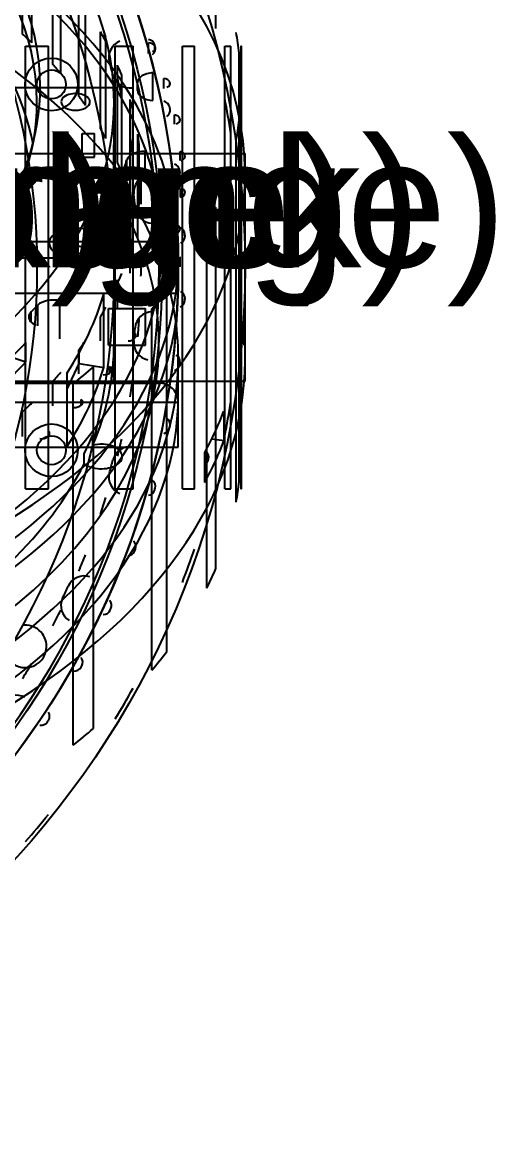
# Model space of a CAD drawing. Header units: millimetres. Extents: x 179.4 to 240.5, y 124.8 to 172.2.
# Drawn here: x 227.72 to 240.54, y 124.75 to 155.14 of the extents above; entities that cross this region are included whole.
import ezdxf
from ezdxf.enums import TextEntityAlignment as Align

# ---------------------------------------------------------------- set-up
doc = ezdxf.new("R2010")
doc.units = ezdxf.units.MM
for name, color, linetype in [('A_01_Base_Az_Retainer_Ring', 7, 'CONTINUOUS'), ('A_01_Base_Az_Ring_Gear', 7, 'CONTINUOUS'), ('A_01_Base_Base_Cup', 7, 'CONTINUOUS'), ('A_01_Base_Sensor_Sun_Gear', 7, 'CONTINUOUS'), ('V_01_Base_Az_Retainer_Ring_0', 7, 'CONTINUOUS'), ('V_01_Base_Az_Retainer_Ring_1', 7, 'CONTINUOUS'), ('V_01_Base_Az_Retainer_Ring_2', 7, 'CONTINUOUS'), ('V_01_Base_Az_Retainer_Ring_3', 7, 'CONTINUOUS'), ('V_01_Base_Az_Ring_Gear_0', 7, 'CONTINUOUS'), ('V_01_Base_Az_Ring_Gear_1', 7, 'CONTINUOUS'), ('V_01_Base_Az_Ring_Gear_2', 7, 'CONTINUOUS'), ('V_01_Base_Az_Ring_Gear_3', 7, 'CONTINUOUS'), ('V_01_Base_Base_Cup_0', 7, 'CONTINUOUS'), ('V_01_Base_Base_Cup_1', 7, 'CONTINUOUS'), ('V_01_Base_Base_Cup_2', 7, 'CONTINUOUS'), ('V_01_Base_Base_Cup_3', 7, 'CONTINUOUS'), ('V_01_Base_Sensor_Sun_Gear_0', 7, 'CONTINUOUS'), ('V_01_Base_Sensor_Sun_Gear_1', 7, 'CONTINUOUS'), ('V_01_Base_Sensor_Sun_Gear_2', 7, 'CONTINUOUS'), ('V_01_Base_Sensor_Sun_Gear_3', 7, 'CONTINUOUS')]:
    doc.layers.add(name, color=color, linetype=linetype)
doc.styles.get("Standard").update_dxf_attribs({"font": 'arial.ttf'})

msp = doc.modelspace()

# ---------------------------------------------------------------- linework, layer by layer
at = {"layer": 'V_01_Base_Az_Retainer_Ring_0'}
msp.add_line((231.942, 147.803), (231.942, 148.761), dxfattribs=at)
msp.add_arc((231.507, 148.761), 0.435, 0, 90, dxfattribs=at)
for points in [[(188.493, 149.197), (189.032, 149.197), (190.623, 149.197), (193.185, 149.197), (196.591, 149.197), (200.669, 149.197), (205.214, 149.197), (210, 149.197), (214.786, 149.197), (219.331, 149.197), (223.409, 149.197), (226.815, 149.197), (229.377, 149.197), (230.968, 149.197), (231.507, 149.197)], [(188.058, 148.761), (188.608, 148.761), (190.231, 148.761), (192.845, 148.761), (196.319, 148.761), (200.48, 148.761), (205.117, 148.761), (210, 148.761), (214.883, 148.761), (219.52, 148.761), (223.681, 148.761), (227.155, 148.761), (229.769, 148.761), (231.392, 148.761), (231.942, 148.761)], [(188.058, 147.803), (188.608, 147.803), (190.231, 147.803), (192.845, 147.803), (196.319, 147.803), (200.48, 147.803), (205.117, 147.803), (210, 147.803), (214.883, 147.803), (219.52, 147.803), (223.681, 147.803), (227.155, 147.803), (229.769, 147.803), (231.392, 147.803), (231.942, 147.803)]]:
    msp.add_open_spline(points, degree=1, dxfattribs=at)
at = {"layer": 'V_01_Base_Az_Retainer_Ring_1'}
for centre, radius in [((210, 148.5), 21.942), ((210, 148.5), 21.942), ((210, 148.5), 21.507), ((228.503, 153.458), 0.714), ((228.503, 153.458), 0.392), ((228.503, 143.542), 0.714), ((228.503, 143.542), 0.392)]:
    msp.add_circle(centre, radius, dxfattribs=at)
at = {"layer": 'V_01_Base_Az_Retainer_Ring_2'}
msp.add_line((231.942, 147.803), (231.942, 148.761), dxfattribs=at)
for points in [[(210, 149.197), (212.408, 149.197), (214.786, 149.197), (217.103, 149.197), (219.331, 149.197), (221.442, 149.197), (223.409, 149.197), (225.208, 149.197), (226.815, 149.197), (228.21, 149.197), (229.377, 149.197), (230.3, 149.197), (230.968, 149.197), (231.372, 149.197), (231.507, 149.197)], [(210, 148.761), (212.457, 148.761), (214.883, 148.761), (217.247, 148.761), (219.52, 148.761), (221.674, 148.761), (223.681, 148.761), (225.515, 148.761), (227.155, 148.761), (228.579, 148.761), (229.769, 148.761), (230.711, 148.761), (231.392, 148.761), (231.804, 148.761), (231.942, 148.761)], [(210, 147.803), (212.457, 147.803), (214.883, 147.803), (217.247, 147.803), (219.52, 147.803), (221.674, 147.803), (223.681, 147.803), (225.515, 147.803), (227.155, 147.803), (228.579, 147.803), (229.769, 147.803), (230.711, 147.803), (231.392, 147.803), (231.804, 147.803), (231.942, 147.803)]]:
    msp.add_open_spline(points, degree=1, dxfattribs=at)
msp.add_open_spline([(231.942, 148.761), (231.943, 148.874), (231.897, 148.986), (231.817, 149.067), (231.737, 149.149), (231.622, 149.197), (231.507, 149.197)], degree=3, knots=[0, 0, 0, 0, 0.5, 0.5, 0.5, 1, 1, 1, 1], dxfattribs=at)
at = {"layer": 'V_01_Base_Az_Retainer_Ring_3'}
msp.add_line((231.942, 148.017), (231.942, 148.799), dxfattribs=at)
for centre, major_axis, start_param, end_param in [((210, 149.154), (21.507, 0), 0, 6.28318), ((229.156, 149.154), (-0.714, 0), -3.141593, -0.785398), ((229.156, 149.154), (-0.714, 0), -0.785398, 0), ((229.156, 149.154), (-0.714, 0), 0, -3.141593), ((229.156, 148.655), (-0.714, 0), -0.785398, -0.650209), ((229.156, 148.655), (-0.714, 0), -2.491384, -0.785398), ((210, 148.799), (21.942, 0), 5.497787, 0), ((229.156, 148.655), (-0.392, 0), -0.785398, -0.615268), ((229.156, 148.655), (-0.392, 0), -2.526325, -0.785398), ((210, 148.017), (21.942, 0), 5.497787, 0)]:
    msp.add_ellipse(centre, major_axis=major_axis, ratio=0.57735, start_param=start_param, end_param=end_param, dxfattribs=at)
msp.add_open_spline([(231.942, 148.799), (231.943, 150.073), (231.62, 151.344), (230.994, 152.552), (230.038, 154.404), (228.372, 156.105), (226.165, 157.508), (224.551, 158.536), (222.649, 159.406), (220.558, 160.074), (216.746, 161.299), (212.298, 161.836), (207.964, 161.596), (205.316, 161.453), (202.713, 161.026), (200.326, 160.342), (197.938, 159.659), (195.766, 158.719), (193.951, 157.581), (191.69, 156.166), (189.983, 154.441), (189.01, 152.56), (188.382, 151.349), (188.057, 150.075), (188.058, 148.799)], degree=3, knots=[0, 0, 0, 0, 0.092944, 0.092944, 0.092944, 0.235287, 0.235287, 0.235287, 0.339531, 0.339531, 0.339531, 0.529722, 0.529722, 0.529722, 0.645977, 0.645977, 0.645977, 0.762232, 0.762232, 0.762232, 0.906874, 0.906874, 0.906874, 1, 1, 1, 1], dxfattribs=at)
at = {"layer": 'V_01_Base_Az_Ring_Gear_0'}
for p, q in [((230.046, 146.393), (230.046, 147.386)), ((231.053, 146.393), (231.053, 147.386))]:
    msp.add_line(p, q, dxfattribs=at)
for points, degree in [([(186.25, 151.586), (186.845, 151.586), (188.602, 151.586), (191.432, 151.586), (195.192, 151.586), (199.695, 151.586), (204.715, 151.586), (210, 151.586), (215.285, 151.586), (220.305, 151.586), (224.808, 151.586), (228.568, 151.586), (231.398, 151.586), (233.155, 151.586), (233.75, 151.586)], 1), ([(233.75, 145.414), (233.75, 151.586)], 1), ([(230.046, 147.386), (230.586, 147.386), (231.053, 147.386)], 2), ([(230.046, 146.393), (230.586, 146.393), (231.053, 146.393)], 2), ([(186.25, 145.414), (186.845, 145.414), (188.602, 145.414), (191.432, 145.414), (195.192, 145.414), (199.695, 145.414), (204.715, 145.414), (210, 145.414), (215.285, 145.414), (220.305, 145.414), (224.808, 145.414), (228.568, 145.414), (231.398, 145.414), (233.155, 145.414), (233.75, 145.414)], 1)]:
    msp.add_open_spline(points, degree=degree, dxfattribs=at)
for points in [[(230.046, 147.386), (230.169, 147.386), (230.279, 147.386), (230.356, 147.386), (230.432, 147.386), (230.474, 147.386), (230.475, 147.386)], [(230.046, 146.393), (230.169, 146.393), (230.279, 146.393), (230.356, 146.393), (230.432, 146.393), (230.474, 146.393), (230.475, 146.393)]]:
    msp.add_open_spline(points, degree=3, knots=[5.007424, 5.007424, 5.007424, 5.007424, 5.645305, 5.645305, 5.645305, 6.283185, 6.283185, 6.283185, 6.283185], dxfattribs=at)
at = {"layer": 'V_01_Base_Az_Ring_Gear_1'}
msp.add_circle((210, 148.5), 23.75, dxfattribs=at)
for centre, radius, start, end in [((210, 148.5), 20.932, 17.342, 18.658), ((231.106, 154.475), 0.204, 15.9071, 82.8747), ((231.118, 154.433), 0.204, -51.3747, 15.5929), ((210, 148.5), 22.14, 15.6916, 15.8084), ((210, 148.5), 20.932, 12.842, 14.158), ((231.51, 152.801), 0.204, 11.4071, 78.3747), ((231.519, 152.758), 0.204, -55.8747, 11.0929), ((210, 148.5), 22.14, 11.1916, 11.3084), ((210, 148.5), 20.932, 8.342, 9.658), ((231.781, 151.1), 0.204, 6.9071, 73.8747), ((231.786, 151.056), 0.204, -60.3747, 6.5929), ((210, 148.5), 22.14, 6.6916, 6.8084), ((210, 148.5), 20.932, 3.842, 5.158), ((231.918, 149.383), 0.204, 2.4071, 69.3747), ((231.92, 149.339), 0.204, -64.8747, 2.0929), ((210, 148.5), 22.14, 2.1916, 2.3084), ((210, 148.5), 20.932, -0.658, 0.658), ((231.92, 147.661), 0.204, -2.0929, 64.8747), ((231.918, 147.617), 0.204, -69.3747, -2.4071), ((210, 148.5), 22.14, -2.3084, -2.1916), ((210, 148.5), 20.932, -5.158, -3.842), ((231.781, 145.9), 0.204, -73.8747, -6.9071), ((231.786, 145.944), 0.204, -6.5929, 60.3747), ((210, 148.5), 22.14, -6.8084, -6.6916), ((210, 148.5), 20.932, -9.658, -8.342), ((231.519, 144.242), 0.204, -11.0929, 55.8747), ((231.51, 144.199), 0.204, -78.3747, -11.4071), ((210, 148.5), 22.14, -11.3084, -11.1916), ((210, 148.5), 20.932, -14.158, -12.842), ((231.118, 142.567), 0.204, -15.5929, 51.3747), ((210, 148.5), 20.932, -18.658, -17.342), ((231.106, 142.525), 0.204, -82.8747, -15.9071), ((210, 148.5), 22.14, -15.8084, -15.6916), ((230.588, 140.928), 0.204, -20.0929, 46.8747), ((210, 148.5), 20.932, -23.158, -21.842), ((230.572, 140.887), 0.204, -87.3747, -20.4071), ((210, 148.5), 22.14, -20.3084, -20.1916), ((210, 148.5), 20.932, -27.658, -26.342), ((229.912, 139.296), 0.204, -91.8747, -24.9071), ((229.93, 139.336), 0.204, -24.5929, 42.3747), ((210, 148.5), 22.14, -24.8084, -24.6916), ((210, 148.5), 20.932, -32.158, -30.842), ((210, 148.5), 22.14, -29.3084, -29.1916), ((229.15, 137.801), 0.204, -29.0929, 37.8747), ((229.128, 137.762), 0.204, -96.3747, -29.4071), ((228.227, 136.295), 0.204, -100.8747, -33.9071), ((210, 148.5), 22.14, -33.8084, -33.6916), ((228.251, 136.331), 0.204, -33.5929, 33.3747)]:
    msp.add_arc(centre, radius, start, end, dxfattribs=at)
at = {"layer": 'V_01_Base_Az_Ring_Gear_2'}
for p, q in [((233.75, 147.386), (233.75, 151.586)), ((233.729, 146.393), (233.729, 147.386)), ((233.75, 145.414), (233.75, 146.393))]:
    msp.add_line(p, q, dxfattribs=at)
for points, degree in [([(210, 151.586), (212.659, 151.586), (215.285, 151.586), (217.844, 151.586), (220.305, 151.586), (222.636, 151.586), (224.808, 151.586), (226.794, 151.586), (228.568, 151.586), (230.11, 151.586), (231.398, 151.586), (232.417, 151.586), (233.155, 151.586), (233.601, 151.586), (233.75, 151.586)], 1), ([(233.729, 147.386), (233.75, 147.386), (233.75, 147.386)], 2), ([(233.729, 146.393), (233.75, 146.393), (233.75, 146.393)], 2), ([(210, 145.414), (212.659, 145.414), (215.285, 145.414), (217.844, 145.414), (220.305, 145.414), (222.636, 145.414), (224.808, 145.414), (226.794, 145.414), (228.568, 145.414), (230.11, 145.414), (231.398, 145.414), (232.417, 145.414), (233.155, 145.414), (233.601, 145.414), (233.75, 145.414)], 1)]:
    msp.add_open_spline(points, degree=degree, dxfattribs=at)
at = {"layer": 'V_01_Base_Az_Ring_Gear_3'}
for p, q in [((227.721, 154.823), (227.721, 157.452)), ((227.972, 154.586), (227.972, 157.216)), ((228.54, 154), (228.54, 156.63)), ((228.759, 153.753), (228.759, 156.382)), ((229.246, 153.143), (229.246, 155.773)), ((229.43, 152.887), (229.43, 155.516)), ((229.832, 152.257), (229.832, 154.886)), ((229.981, 151.993), (229.981, 154.622)), ((231.132, 154.301), (231.132, 154.587)), ((231.302, 154.395), (231.302, 154.502)), ((231.315, 154.414), (231.315, 154.477)), ((230.296, 151.346), (230.296, 153.976)), ((230.409, 151.077), (230.409, 153.706)), ((231.551, 153.349), (231.551, 153.618)), ((231.71, 153.437), (231.71, 153.526)), ((231.719, 153.455), (231.719, 153.501)), ((230.636, 150.418), (230.636, 153.047)), ((230.711, 150.144), (230.711, 152.773)), ((231.838, 152.377), (231.838, 152.634)), ((231.984, 152.466), (231.984, 152.535)), ((231.989, 152.482), (231.989, 152.509)), ((230.847, 149.477), (230.847, 152.106)), ((230.885, 150.21), (230.885, 151.83)), ((231.99, 151.393), (231.99, 151.64)), ((232.122, 151.488), (232.122, 151.535)), ((232.124, 151.5), (232.124, 151.509)), ((230.931, 150.216), (230.931, 151.159)), ((230.931, 150.216), (230.931, 150.881)), ((233.75, 145.98), (233.75, 151.02)), ((232.006, 150.404), (232.006, 150.642)), ((230.847, 149.277), (230.847, 149.933)), ((231.887, 149.418), (231.887, 149.646)), ((230.636, 148.342), (230.636, 148.992)), ((231.633, 148.443), (231.633, 148.659)), ((230.296, 147.416), (230.296, 148.064)), ((231.246, 147.484), (231.246, 147.686)), ((229.832, 146.505), (229.832, 147.154)), ((230.727, 146.548), (230.727, 146.734)), ((229.246, 145.615), (229.246, 146.267)), ((230.081, 145.64), (230.081, 145.809)), ((228.54, 144.75), (228.54, 145.41)), ((229.311, 144.768), (229.311, 144.915)), ((227.721, 143.916), (227.721, 144.587)), ((233.181, 143.795), (233.181, 144.606)), ((228.422, 143.93), (228.422, 144.059)), ((233.181, 143.795), (232.848, 143.847)), ((232.66, 142.673), (232.66, 143.484))]:
    msp.add_line(p, q, dxfattribs=at)
for centre, major_axis, start_param, end_param in [((210, 151.02), (23.75, 0), 0, 3.141593), ((210, 145.98), (22.167, 0), 0.373856, 2.767737), ((210, 148.39), (20.932, 0), 0.538295, 0.561263), ((210, 151.02), (20.932, 0), 0.302675, 0.325643), ((231.106, 154.47), (0.204, 0), 0.277632, 1.446436), ((231.118, 154.445), (0.204, 0), 5.386528, 0), ((210, 151.02), (22.14, 0), 0.27387, 0.275908), ((231.118, 154.445), (0.204, 0), 0, 0.272147), ((210, 148.39), (20.932, 0), 0.459755, 0.482723), ((210, 151.02), (20.932, 0), 0.224136, 0.247104), ((231.51, 153.503), (0.204, 0), 0.199092, 1.367896), ((231.519, 153.478), (0.204, 0), 5.307988, 0), ((210, 151.02), (22.14, 0), 0.19533, 0.197369), ((231.519, 153.478), (0.204, 0), 0, 0.193607), ((210, 148.39), (20.932, 0), 0.381215, 0.404183), ((210, 151.02), (20.932, 0), 0.145596, 0.168564), ((231.781, 152.521), (0.204, 0), 0.120552, 1.289356), ((210, 148.39), (20.932, 0), 0.302675, 0.325643), ((231.786, 152.496), (0.204, 0), 5.229448, 0), ((210, 151.02), (22.14, 0), 0.116791, 0.118829), ((231.786, 152.496), (0.204, 0), 0, 0.115067), ((210, 151.02), (20.932, 0), 0.067056, 0.090024), ((210, 148.39), (20.932, 0), 0.224136, 0.247104), ((231.918, 151.53), (0.204, 0), 0.042013, 1.210817), ((231.92, 151.504), (0.204, 0), 5.150908, 0), ((210, 151.02), (22.14, 0), 0.038251, 0.040289), ((231.92, 151.504), (0.204, 0), 0, 0.036527), ((210, 151.02), (20.932, 0), 0, 0.011484), ((210, 151.02), (23.75, 0), 5.497787, 0), ((210, 151.02), (20.932, 0), 6.271701, 0), ((231.918, 150.51), (0.204, 0), 5.072369, 6.241173), ((231.92, 150.535), (0.204, 0), 0, 1.132277), ((210, 151.02), (22.14, 0), 6.242896, 6.244935), ((231.92, 150.535), (0.204, 0), 6.246658, 0), ((210, 148.39), (20.932, 0), 0.145596, 0.168564), ((210, 151.02), (20.932, 0), 6.193162, 6.21613), ((231.786, 149.544), (0.204, 0), 0, 1.053737), ((210, 151.02), (22.14, 0), 6.164356, 6.166395), ((231.786, 149.544), (0.204, 0), 6.168118, 0), ((210, 151.02), (20.932, 0), 6.114622, 6.13759), ((231.781, 149.519), (0.204, 0), 4.993829, 6.162633), ((231.519, 148.562), (0.204, 0), 0, 0.975197), ((210, 151.02), (20.932, 0), 6.036082, 6.05905), ((231.51, 148.537), (0.204, 0), 4.915289, 6.084093), ((210, 151.02), (22.14, 0), 6.085817, 6.087855), ((231.519, 148.562), (0.204, 0), 6.089578, 0), ((210, 151.02), (20.932, 0), 5.957542, 5.98051), ((231.106, 147.57), (0.204, 0), 4.836749, 6.005553), ((231.118, 147.594), (0.204, 0), 0, 0.896657), ((210, 151.02), (22.14, 0), 6.007277, 6.009315), ((231.118, 147.594), (0.204, 0), 6.011039, 0), ((210, 151.02), (20.932, 0), 5.879002, 5.90197), ((230.572, 146.624), (0.204, 0), 4.758209, 5.927013), ((230.588, 146.648), (0.204, 0), 0, 0.818118), ((210, 151.02), (22.14, 0), 5.928737, 5.930775), ((230.588, 146.648), (0.204, 0), 5.932499, 0), ((210, 145.98), (23.75, 0), 5.497787, 0), ((210, 151.02), (20.932, 0), 5.800463, 5.823431), ((229.912, 145.706), (0.204, 0), 4.67967, 5.848474), ((229.93, 145.729), (0.204, 0), 0, 0.739578), ((210, 151.02), (22.14, 0), 5.850197, 5.852235), ((229.93, 145.729), (0.204, 0), 5.853959, 0), ((210, 151.02), (20.932, 0), 5.721923, 5.744891), ((229.128, 144.821), (0.204, 0), 4.60113, 5.769934), ((210, 151.02), (22.14, 0), 5.771657, 5.773696), ((229.15, 144.843), (0.204, 0), 0, 0.661038), ((229.15, 144.843), (0.204, 0), 5.775419, 0), ((210, 147.591), (23.75, 0), 5.979, 6.063771), ((228.251, 143.994), (0.204, 0), 0, 0.582498), ((228.227, 143.973), (0.204, 0), 4.52259, 5.691394), ((210, 151.02), (22.14, 0), 5.693118, 5.695156), ((228.251, 143.994), (0.204, 0), 5.696879, 0), ((210, 146.78), (23.75, 0), 5.979, 6.063771), ((232.163, 143.351), (0.604, 0), 0, 0.531479), ((232.163, 143.351), (0.604, 0), 5.678029, 0)]:
    msp.add_ellipse(centre, major_axis=major_axis, ratio=0.57735, start_param=start_param, end_param=end_param, dxfattribs=at)
at = {"layer": 'V_01_Base_Base_Cup_0'}
for p, q in [((230.201, 145.365), (230.201, 153.376)), ((229.333, 151.487), (229.333, 152.131)), ((229.333, 152.131), (229.671, 152.131)), ((229.671, 151.487), (229.671, 152.131)), ((229.333, 151.487), (229.671, 151.487)), ((231.942, 143.624), (231.942, 144.843))]:
    msp.add_line(p, q, dxfattribs=at)
msp.add_arc((231.42, 144.843), 0.522, 0, 90, dxfattribs=at)
for points, degree in [([(189.799, 153.376), (190.306, 153.376), (191.8, 153.376), (194.206, 153.376), (197.405, 153.376), (201.235, 153.376), (205.505, 153.376), (210, 153.376), (214.495, 153.376), (218.765, 153.376), (222.595, 153.376), (225.794, 153.376), (228.2, 153.376), (229.694, 153.376), (230.201, 153.376)], 1), ([(229.333, 152.131), (229.522, 152.131), (229.671, 152.131)], 2), ([(229.333, 151.487), (229.522, 151.487), (229.671, 151.487)], 2), ([(210.871, 145.365), (213.2, 145.365), (215.491, 145.365), (217.717, 145.365), (219.85, 145.365), (221.866, 145.365), (223.74, 145.365), (225.451, 145.365), (226.977, 145.365), (228.3, 145.365), (229.405, 145.365), (230.279, 145.365), (230.91, 145.365), (231.292, 145.365), (231.42, 145.365)], 1), ([(210.871, 144.843), (213.259, 144.843), (215.607, 144.843), (217.889, 144.843), (220.077, 144.843), (222.144, 144.843), (224.066, 144.843), (225.82, 144.843), (227.385, 144.843), (228.743, 144.843), (229.876, 144.843), (230.772, 144.843), (231.419, 144.843), (231.811, 144.843), (231.942, 144.843)], 1), ([(188.058, 143.624), (188.608, 143.624), (190.231, 143.624), (192.845, 143.624), (196.319, 143.624), (200.48, 143.624), (205.117, 143.624), (210, 143.624), (214.883, 143.624), (219.52, 143.624), (223.681, 143.624), (227.155, 143.624), (229.769, 143.624), (231.392, 143.624), (231.942, 143.624)], 1)]:
    msp.add_open_spline(points, degree=degree, dxfattribs=at)
msp.add_open_spline([(227.263, 145.365), (227.281, 145.365), (227.298, 145.365), (227.316, 145.365), (227.34, 145.365), (227.363, 145.365), (227.387, 145.365), (227.416, 145.365), (227.445, 145.365), (227.474, 145.365), (227.507, 145.365), (227.54, 145.365), (227.573, 145.365), (227.679, 145.365), (227.794, 145.365), (227.906, 145.365), (227.942, 145.365), (227.978, 145.365), (228.014, 145.365), (228.047, 145.365), (228.081, 145.365), (228.114, 145.365), (228.143, 145.365), (228.172, 145.365), (228.201, 145.365), (228.225, 145.365), (228.249, 145.365), (228.273, 145.365), (228.291, 145.365), (228.309, 145.365), (228.327, 145.365), (228.338, 145.365), (228.349, 145.365), (228.36, 145.365), (228.363, 145.365), (228.367, 145.365), (228.371, 145.365)], degree=3, knots=[3.526521, 3.526521, 3.526521, 3.526521, 3.723426, 3.723426, 3.723426, 3.920331, 3.920331, 3.920331, 4.117235, 4.117235, 4.117235, 4.31414, 4.31414, 4.31414, 4.904853, 4.904853, 4.904853, 5.101758, 5.101758, 5.101758, 5.298663, 5.298663, 5.298663, 5.495567, 5.495567, 5.495567, 5.692472, 5.692472, 5.692472, 5.889376, 5.889376, 5.889376, 6.086281, 6.086281, 6.086281, 6.283185, 6.283185, 6.283185, 6.283185], dxfattribs=at)
at = {"layer": 'V_01_Base_Base_Cup_1'}
for centre, radius in [((210, 148.5), 20.201), ((210, 148.5), 18.111), ((228.503, 153.458), 0.392), ((228.503, 143.542), 0.392)]:
    msp.add_circle(centre, radius, dxfattribs=at)
for centre, radius, start, end in [((210, 148.5), 21.942, 0, -92.2742), ((210, 148.5), 21.942, 0, -92.2742), ((210, 148.5), 21.42, 0, -92.3297), ((210, 148.5), 21.942, -87.7258, 0), ((210, 148.5), 21.942, -87.7258, 0), ((210, 148.5), 21.42, -87.6703, 0), ((227.796, 138.226), 0.575, 0, 97.9452), ((227.796, 138.226), 0.575, -157.9452, 0)]:
    msp.add_arc(centre, radius, start, end, dxfattribs=at)
at = {"layer": 'V_01_Base_Base_Cup_2'}
for p, q in [((230.201, 145.714), (230.201, 153.376)), ((229.333, 151.487), (229.333, 152.131)), ((229.333, 152.131), (229.671, 152.131)), ((229.671, 151.487), (229.671, 152.131)), ((229.333, 151.487), (229.671, 151.487)), ((230.196, 145.365), (230.196, 145.714)), ((231.942, 143.624), (231.942, 144.843))]:
    msp.add_line(p, q, dxfattribs=at)
for points, degree in [([(210, 153.376), (212.262, 153.376), (214.495, 153.376), (216.672, 153.376), (218.765, 153.376), (220.747, 153.376), (222.595, 153.376), (224.284, 153.376), (225.794, 153.376), (227.104, 153.376), (228.2, 153.376), (229.067, 153.376), (229.694, 153.376), (230.074, 153.376), (230.201, 153.376)], 1), ([(229.333, 152.131), (229.522, 152.131), (229.671, 152.131)], 2), ([(229.333, 151.487), (229.522, 151.487), (229.671, 151.487)], 2), ([(230.196, 145.714), (230.201, 145.714), (230.201, 145.714)], 2), ([(210, 145.365), (212.398, 145.365), (214.766, 145.365), (217.074, 145.365), (219.294, 145.365), (221.396, 145.365), (223.355, 145.365), (225.146, 145.365), (226.747, 145.365), (228.137, 145.365), (229.298, 145.365), (230.218, 145.365), (230.883, 145.365), (231.285, 145.365), (231.42, 145.365)], 1), ([(220.849, 145.365), (222.016, 145.365), (223.124, 145.365), (224.167, 145.365), (225.141, 145.365), (226.041, 145.365), (226.861, 145.365), (227.599, 145.365), (228.25, 145.365), (228.812, 145.365), (229.281, 145.365), (229.656, 145.365), (229.934, 145.365), (230.114, 145.365), (230.196, 145.365)], 1), ([(210, 144.843), (212.457, 144.843), (214.883, 144.843), (217.247, 144.843), (219.52, 144.843), (221.674, 144.843), (223.681, 144.843), (225.515, 144.843), (227.155, 144.843), (228.579, 144.843), (229.769, 144.843), (230.711, 144.843), (231.392, 144.843), (231.804, 144.843), (231.942, 144.843)], 1), ([(210, 143.624), (212.457, 143.624), (214.883, 143.624), (217.247, 143.624), (219.52, 143.624), (221.674, 143.624), (223.681, 143.624), (225.515, 143.624), (227.155, 143.624), (228.579, 143.624), (229.769, 143.624), (230.711, 143.624), (231.392, 143.624), (231.804, 143.624), (231.942, 143.624)], 1)]:
    msp.add_open_spline(points, degree=degree, dxfattribs=at)
for points, knots in [([(230.549, 145.365), (230.7, 145.365), (230.848, 145.365), (230.955, 145.365), (230.97, 145.365), (230.984, 145.365), (230.998, 145.365), (231.024, 145.365), (231.047, 145.365), (231.067, 145.365), (231.084, 145.365), (231.099, 145.365), (231.109, 145.365), (231.118, 145.365), (231.123, 145.365), (231.124, 145.365)], [0, 0, 0, 0, 0.785398, 0.785398, 0.785398, 0.897598, 0.897598, 0.897598, 1.121997, 1.121997, 1.121997, 1.346397, 1.346397, 1.346397, 1.570796, 1.570796, 1.570796, 1.570796]), ([(231.942, 144.843), (231.942, 144.94), (231.917, 145.029), (231.867, 145.112), (231.776, 145.267), (231.6, 145.367), (231.42, 145.365)], [0, 0, 0, 0, 0.5, 0.5, 0.5, 1, 1, 1, 1])]:
    msp.add_open_spline(points, degree=3, knots=knots, dxfattribs=at)
at = {"layer": 'V_01_Base_Base_Cup_3'}
for p, q in [((230.201, 151.967), (230.201, 152.984)), ((230.19, 151.064), (230.19, 151.59)), ((230.201, 146.443), (230.201, 151.441)), ((229.92, 145.786), (229.92, 147.777)), ((227.812, 145.939), (227.812, 146.465)), ((229.251, 145.89), (229.251, 146.18)), ((227.426, 146.068), (227.812, 145.939)), ((228.929, 145.195), (229.251, 145.89)), ((229.251, 145.89), (229.92, 145.786)), ((231.942, 145.021), (231.942, 146.017)), ((228.929, 143.65), (228.929, 145.64)), ((229.625, 143.678), (229.625, 143.963)), ((229.39, 143.173), (229.39, 143.457))]:
    msp.add_line(p, q, dxfattribs=at)
for centre, major_axis, start_param, end_param in [((210, 152.984), (20.201, 0), 0, 3.141593), ((210, 152.984), (18.111, 0), 0, 3.141593), ((210, 150.709), (18.111, 0), 0.109001, 3.032591), ((229.156, 152.984), (-0.392, 0), -3.141593, -0.785398), ((210, 152.984), (18.111, 0), 5.497787, 0), ((210, 152.984), (20.201, 0), 5.497787, 0), ((229.156, 152.984), (-0.392, 0), -0.785398, 0), ((229.156, 152.984), (-0.392, 0), 0, -3.141593), ((210, 151.967), (20.201, 0), 6.250852, 0), ((210, 151.441), (20.201, 0), 0, 0.022556), ((210, 151.441), (20.201, 0), 6.250852, 0), ((210, 146.443), (21.42, 0), 5.497787, 0.338995), ((210, 149.714), (20.201, 0), 5.926416, 6.116356), ((210, 151.967), (20.201, 0), 5.727253, 5.79192), ((210, 146.443), (20.201, 0), 6.043822, 0), ((210, 146.017), (21.942, 0), 5.497787, 0), ((210, 151.441), (20.201, 0), 5.727253, 5.79192), ((210, 147.723), (20.201, 0), 5.926416, 6.116356), ((210, 145.021), (21.942, 0), 5.497787, 0), ((210, 146.728), (20.201, 0), 5.99895, 6.043822), ((229.849, 143.373), (0.575, 0), 0, 1.971266), ((210, 146.443), (20.201, 0), 5.497787, 5.99895), ((229.849, 143.373), (0.575, 0), 3.788321, 5.497787), ((229.849, 143.373), (0.575, 0), 5.497787, 0)]:
    msp.add_ellipse(centre, major_axis=major_axis, ratio=0.57735, start_param=start_param, end_param=end_param, dxfattribs=at)
msp.add_open_spline([(231.942, 146.017), (231.944, 147.759), (231.34, 149.495), (230.201, 151.072)], degree=3, dxfattribs=at)
at = {"layer": 'V_01_Base_Sensor_Sun_Gear_0'}
for p, q in [((227.802, 142.5), (227.802, 154.5)), ((228.42, 142.5), (228.42, 154.5)), ((230.234, 142.5), (230.234, 154.5)), ((230.715, 142.5), (230.715, 154.5)), ((232.052, 142.5), (232.052, 154.5)), ((232.381, 142.5), (232.381, 154.5)), ((233.199, 142.5), (233.199, 154.5)), ((233.366, 142.5), (233.366, 154.5)), ((233.642, 142.5), (233.642, 154.5)), ((233.647, 154.5), (233.647, 142.5))]:
    msp.add_line(p, q, dxfattribs=at)
for points in [[(227.802, 154.5), (228.118, 154.5), (228.42, 154.5)], [(230.234, 154.5), (230.483, 154.5), (230.715, 154.5)], [(232.052, 154.5), (232.225, 154.5), (232.381, 154.5)], [(233.199, 154.5), (233.292, 154.5), (233.366, 154.5)], [(233.642, 154.5), (233.647, 154.5), (233.647, 154.5)], [(227.802, 142.5), (228.118, 142.5), (228.42, 142.5)], [(230.234, 142.5), (230.483, 142.5), (230.715, 142.5)], [(232.052, 142.5), (232.225, 142.5), (232.381, 142.5)], [(233.199, 142.5), (233.292, 142.5), (233.366, 142.5)], [(233.642, 142.5), (233.647, 142.5), (233.647, 142.5)]]:
    msp.add_open_spline(points, degree=2, dxfattribs=at)
at = {"layer": 'V_01_Base_Sensor_Sun_Gear_1'}
for centre, radius, start, end in [((230.535, 154.192), 0.475, 111.6273, -164.4585), ((210, 148.5), 20.834, 14.509, 15.491), ((230.63, 153.838), 0.475, -165.5416, -81.6252), ((210, 148.501), 23.647, 8.832, 11.1622), ((231.212, 150.54), 0.475, 101.6273, -174.4585), ((210, 148.5), 20.834, 4.509, 5.491), ((231.244, 150.175), 0.475, -175.5416, -91.6252), ((210, 148.501), 23.647, -1.168, 1.1622), ((231.244, 146.825), 0.475, 91.6273, 175.5415), ((210, 148.5), 20.834, -5.491, -4.509), ((231.212, 146.46), 0.475, 174.4584, -101.6252), ((210, 148.501), 23.647, -11.168, -8.8378), ((230.63, 143.162), 0.475, 81.6273, 165.5415), ((210, 148.5), 20.834, -15.491, -14.509), ((230.535, 142.808), 0.475, 164.4584, -111.6252), ((210, 148.501), 23.647, -21.168, -18.8378), ((229.39, 139.66), 0.475, 71.6273, 155.5415), ((210, 148.5), 20.834, -25.491, -24.509), ((229.235, 139.329), 0.475, 154.4584, -121.6252), ((210.001, 148.501), 23.647, -31.168, -28.8378), ((227.56, 136.428), 0.475, 61.6273, 145.5415), ((210.001, 148.501), 23.647, -41.168, -38.8378)]:
    msp.add_arc(centre, radius, start, end, dxfattribs=at)
at = {"layer": 'V_01_Base_Sensor_Sun_Gear_2'}
for p, q in [((227.802, 142.5), (227.802, 154.5)), ((228.42, 142.5), (228.42, 154.5)), ((230.234, 142.5), (230.234, 154.5)), ((230.715, 142.5), (230.715, 154.5)), ((232.052, 142.5), (232.052, 154.5)), ((232.381, 142.5), (232.381, 154.5)), ((233.199, 142.5), (233.199, 154.5)), ((233.366, 142.5), (233.366, 154.5)), ((233.642, 142.5), (233.642, 154.5)), ((233.647, 154.5), (233.647, 142.5))]:
    msp.add_line(p, q, dxfattribs=at)
for points in [[(227.802, 154.5), (228.118, 154.5), (228.42, 154.5)], [(230.234, 154.5), (230.483, 154.5), (230.715, 154.5)], [(232.052, 154.5), (232.225, 154.5), (232.381, 154.5)], [(233.199, 154.5), (233.292, 154.5), (233.366, 154.5)], [(233.642, 154.5), (233.647, 154.5), (233.647, 154.5)], [(227.802, 142.5), (228.118, 142.5), (228.42, 142.5)], [(230.234, 142.5), (230.483, 142.5), (230.715, 142.5)], [(232.052, 142.5), (232.225, 142.5), (232.381, 142.5)], [(233.199, 142.5), (233.292, 142.5), (233.366, 142.5)], [(233.642, 142.5), (233.647, 142.5), (233.647, 142.5)]]:
    msp.add_open_spline(points, degree=2, dxfattribs=at)
at = {"layer": 'V_01_Base_Sensor_Sun_Gear_3'}
for p, q in [((232.961, 154.974), (232.961, 156.664)), ((233.594, 152.486), (233.594, 154.312)), ((231.254, 153.021), (231.254, 153.777)), ((230.834, 153.399), (230.834, 153.278)), ((230.834, 153.291), (230.834, 153.296)), ((233.594, 142.688), (233.594, 152.486)), ((233.51, 142.135), (233.51, 151.933)), ((230.548, 151.015), (230.548, 151.412)), ((231.045, 150.847), (231.045, 151.641)), ((230.486, 151.108), (230.486, 151.209)), ((232.961, 140.336), (232.961, 150.134)), ((230.196, 148.682), (230.196, 149.557)), ((232.712, 139.8), (232.712, 149.598)), ((229.638, 148.891), (229.638, 149.382)), ((229.516, 148.996), (229.516, 149.188)), ((231.63, 138.084), (231.63, 147.882)), ((228.132, 146.912), (228.132, 147.474)), ((228.734, 146.561), (228.734, 147.591)), ((227.953, 147.017), (227.953, 147.296)), ((231.224, 137.581), (231.224, 147.379)), ((229.642, 135.999), (229.642, 145.797)), ((229.091, 135.545), (229.091, 145.343))]:
    msp.add_line(p, q, dxfattribs=at)
for centre, major_axis, start_param, end_param in [((210, 153.399), (18.2, 0), 0, 3.141593), ((210, 153.4), (23.647, 0), 0.066881, 0.10755), ((231.309, 153.505), (-0.475, 0), -1.455128, 0), ((231.309, 153.505), (-0.475, 0), 0, -6.273734), ((210, 153.399), (20.834, 0), 0, 0.00857), ((210, 153.399), (18.2, 0), 5.906628, 0), ((210, 153.399), (20.834, 0), 6.274615, 0), ((231.309, 153.293), (-0.475, 0), -0.009453, 0), ((231.309, 153.293), (-0.475, 0), 0, -4.828021), ((210, 153.4), (23.647, 0), 6.175534, 6.216203), ((231.017, 151.367), (-0.475, 0), -1.629661, -0.165082), ((210, 153.399), (20.834, 0), 6.100082, 6.117223), ((230.953, 151.159), (-0.475, 0), -0.183986, 0), ((230.953, 151.159), (-0.475, 0), 0, -5.002554), ((210, 153.4), (23.647, 0), 6.001001, 6.04167), ((230.086, 149.291), (-0.475, 0), -1.804194, -0.339615), ((210, 153.399), (20.834, 0), 5.925549, 5.94269), ((229.961, 149.092), (-0.475, 0), -0.358519, 0), ((229.961, 149.092), (-0.475, 0), 0, -5.177087), ((210.001, 153.4), (23.647, 0), 5.826468, 5.867137), ((210, 153.399), (20.834, 0), 5.751016, 5.768157), ((228.545, 147.339), (-0.475, 0), -1.978727, -0.514147), ((228.362, 147.156), (-0.475, 0), -0.533052, 0), ((228.362, 147.156), (-0.475, 0), 0, -5.35162), ((210.001, 153.4), (23.647, 0), 5.651935, 5.692604), ((210, 143.602), (23.647, 0), 6.175534, 6.216203), ((210, 143.602), (23.647, 0), 6.001001, 6.04167), ((210.001, 143.602), (23.647, 0), 5.826468, 5.867137), ((210.001, 143.602), (23.647, 0), 5.651935, 5.692604)]:
    msp.add_ellipse(centre, major_axis=major_axis, ratio=0.57735, start_param=start_param, end_param=end_param, dxfattribs=at)

# ---------------------------------------------------------------- texts
at = {"layer": 'A_01_Base_Az_Retainer_Ring'}
msp.add_text('Az_Retainer_Ring  (black)', height=3.5, dxfattribs=at).set_placement((210, 148.5), align=Align.CENTER)
at = {"layer": 'A_01_Base_Az_Ring_Gear'}
msp.add_text('Az_Ring_Gear  (orange)', height=3.5, dxfattribs=at).set_placement((210, 148.5), align=Align.CENTER)
at = {"layer": 'A_01_Base_Base_Cup'}
msp.add_text('Base_Cup  (black)', height=3.5, dxfattribs=at).set_placement((210, 148.5), align=Align.CENTER)
at = {"layer": 'A_01_Base_Sensor_Sun_Gear'}
msp.add_text('Sensor_Sun_Gear  (orange)', height=3.5, dxfattribs=at).set_placement((210, 148.5), align=Align.CENTER)

doc.saveas('drawing.dxf')
